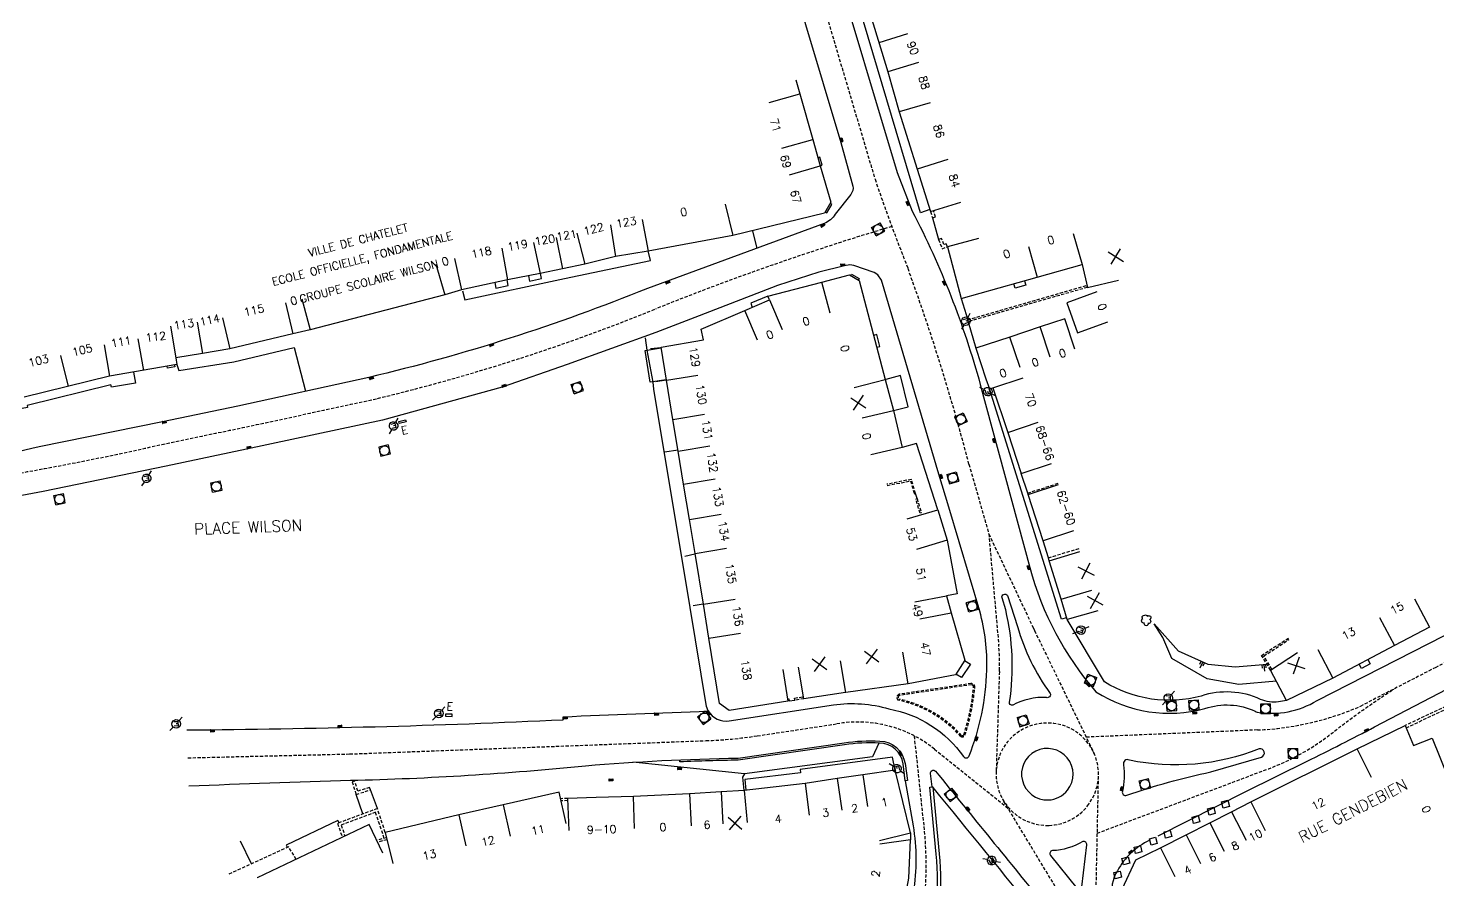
# Model space of a CAD drawing. Header units: millimetres. Extents: x 159999 to 161001, y 122000 to 123000.
# Drawn here: x 160583.5 to 160803.6, y 122717.3 to 122850.3 of the extents above; entities that cross this region are included whole.
import ezdxf
from ezdxf.enums import TextEntityAlignment as Align

# ---------------------------------------------------------------- set-up
doc = ezdxf.new("R2010")
doc.units = ezdxf.units.MM
doc.linetypes.add('DASHED', pattern=[0.75, 0.5, -0.25])
doc.layers.get('0').update_dxf_attribs({"linetype": 'CONTINUOUS'})
for name, color, linetype in [('W0001', 6, 'DASHED'), ('W0008', 7, 'CONTINUOUS'), ('W0100', 7, 'CONTINUOUS'), ('W0112', 1, 'DASHED'), ('W0211', 2, 'CONTINUOUS'), ('W0300', 7, 'CONTINUOUS'), ('W0322', 7, 'CONTINUOUS'), ('W0334', 7, 'CONTINUOUS'), ('W0400', 7, 'CONTINUOUS'), ('W0420', 7, 'CONTINUOUS'), ('W0471', 7, 'CONTINUOUS'), ('W0984', 7, 'CONTINUOUS'), ('W0989', 7, 'CONTINUOUS'), ('W0991', 7, 'CONTINUOUS'), ('W1102', 7, 'CONTINUOUS')]:
    doc.layers.add(name, color=color, linetype=linetype)
doc.styles.get("Standard").update_dxf_attribs({"font": 'romans.shx', "width": 0.85})

# ---------------------------------------------------------------- blocks, each defined once
blk = doc.blocks.new('t211o')
at = {"color": 0, "linetype": 'Continuous'}
for p, q in [((-0.2886658000061288, 0.5), (-0.2886658000061288, 0)), ((0, 1), (0, 0)), ((0.2886658000061288, 0.5), (0.2886658000061288, 0))]:
    blk.add_line(p, q, dxfattribs=at)
blk = doc.blocks.new('T471')
for p, q in [((-0.333334, 0.333334), (-0.333334, -0.333334)), ((-0.333334, 0.333334), (0.333334, 0.333334)), ((-0.333334, 0), (0, 0)), ((0.500001, 0.500001), (1.000002, 1.000002)), ((-0.500001, -0.500001), (-1.000002, -1.000002)), ((-0.333334, -0.333334), (0.333334, -0.333334))]:
    blk.add_line(p, q)
blk.add_ellipse((0, 0), major_axis=(0.4714054636000732, 0.4714054636000732), ratio=1, start_param=5.497787143782138, end_param=11.78097245096172)
blk = doc.blocks.new('T400')
for p, q in [((-0.15, 0.3), (0.15, 0.3)), ((-0.15, -0.25), (-0.15, 0.3)), ((-0.15, 0.15), (0.15, 0.15)), ((-0.15, 0), (0.15, 0)), ((0.15, 0.3), (0.15, -0.25)), ((-0.15, -0.15), (0.15, -0.15)), ((-0.15, -0.25), (-0.15, -0.3)), ((-0.15, -0.3), (0.15, -0.3)), ((0.15, -0.3), (0.15, -0.25))]:
    blk.add_line(p, q)
blk = doc.blocks.new('T420')
for p, q in [((0.7499999999708962, 0.75), (-0.7500000000291038, 0.75)), ((-0.7500000000291038, 0.75), (-0.7500000000291038, -0.75)), ((0.75, 0.75), (0.75, -0.75)), ((0.7499999999708962, -0.75), (-0.7500000000291038, -0.75))]:
    blk.add_line(p, q)
blk.add_ellipse((0, 0), major_axis=(-0.5303300858918937, 0.5303300858918937), ratio=0.9999999999925214, start_param=3.926990816990981, end_param=10.21017612417057)
blk = doc.blocks.new('T300')
for p, q in [((-0.7999991999999999, 0.5142852), (-0.8571420000000001, 0.3428568)), ((-0.8571420000000001, 0.3428568), (-0.8571420000000001, 0.1714284)), ((-0.8571420000000001, 0.1714284), (-0.7428564, 0.05714279999999999)), ((-0.6857135999999999, 0.6285708), (-0.7999991999999999, 0.5142852)), ((-0.7999991999999999, -0.05714279999999999), (-0.7428564, 0.05714279999999999)), ((-0.7428564, 0.05714279999999999), (-0.6857135999999999, 0.1142856)), ((-0.5714279999999999, 0.6857135999999999), (-0.6857135999999999, 0.6285708)), ((-0.4571423999999999, 0.6857135999999999), (-0.5714279999999999, 0.6857135999999999)), ((-0.285714, 0.6285708), (-0.4571423999999999, 0.6857135999999999)), ((-0.285714, 0.6285708), (-0.1714284, 0.7428564)), ((-0.2285712, 0.5714279999999999), (-0.285714, 0.6285708)), ((-0.1714284, 0.7428564), (-0.05714279999999999, 0.7999991999999999)), ((-0.05714279999999999, 0.7999991999999999), (0.05714279999999999, 0.7999991999999999)), ((0.05714279999999999, 0.7999991999999999), (0.2285712, 0.7428564)), ((0.2285712, 0.7428564), (0.3428568, 0.6285708)), ((0.3428568, 0.6285708), (0.3999996, 0.5142852)), ((0.4571423999999999, 0.4571423999999999), (0.3428568, 0.4571423999999999)), ((0.3999996, 0.5142852), (0.3999996, 0.4571423999999999)), ((0.5714279999999999, 0.3999996), (0.4571423999999999, 0.4571423999999999)), ((0.5714279999999999, 0.3999996), (0.6857135999999999, 0.285714)), ((0.6857135999999999, 0.285714), (0.7428564, 0.1714284)), ((0.7428564, 0.05714279999999999), (0.6857135999999999, -0.1714284)), ((0.7428564, 0.1714284), (0.7428564, 0.05714279999999999)), ((-0.7999991999999999, -0.1714284), (-0.7999991999999999, -0.05714279999999999)), ((-0.7999991999999999, -0.2285712), (-0.7999991999999999, -0.1714284)), ((-0.7428564, -0.3428568), (-0.7999991999999999, -0.2285712)), ((-0.6857135999999999, -0.3999996), (-0.7428564, -0.3428568)), ((-0.5142852, -0.4571423999999999), (-0.6857135999999999, -0.3999996)), ((-0.3999996, -0.4571423999999999), (-0.5142852, -0.4571423999999999)), ((-0.3999996, -0.4571423999999999), (-0.3428568, -0.4571423999999999)), ((-0.3428568, -0.4571423999999999), (-0.3428568, -0.3999996)), ((-0.3428568, -0.5142852), (-0.3428568, -0.4571423999999999)), ((-0.285714, -0.6285708), (-0.3428568, -0.5142852)), ((-0.1714284, -0.7428564), (-0.285714, -0.6285708)), ((-0.05714279999999999, -0.7999991999999999), (-0.1714284, -0.7428564)), ((0.05714279999999999, -0.7999991999999999), (-0.05714279999999999, -0.7999991999999999)), ((0.1714284, -0.7428564), (0.05714279999999999, -0.7999991999999999)), ((0.2285712, -0.6857135999999999), (0.1714284, -0.7428564)), ((0.285714, -0.4571423999999999), (0.2285712, -0.4571423999999999)), ((0.285714, -0.6285708), (0.2285712, -0.6857135999999999)), ((0.4571423999999999, -0.3999996), (0.285714, -0.4571423999999999)), ((0.3428568, -0.5142852), (0.285714, -0.6285708)), ((0.3428568, -0.5142852), (0.3428568, -0.4571423999999999)), ((0.5714279999999999, -0.3428568), (0.4571423999999999, -0.3999996)), ((0.6285708, -0.285714), (0.5714279999999999, -0.3428568)), ((0.6857135999999999, -0.1714284), (0.6285708, -0.285714))]:
    blk.add_line(p, q)
blk = doc.blocks.new('t112o')
at = {"color": 0, "linetype": 'Continuous'}
for p, q in [((-0.5, 0.5), (0.5, 0.5)), ((-0.5, -0.5), (-0.5, 0.5)), ((0.5, 0.5), (0.5, -0.5)), ((0.5, -0.5), (-0.5, -0.5))]:
    blk.add_line(p, q, dxfattribs=at)
blk = doc.blocks.new('t991o')
at = {"color": 0, "linetype": 'Continuous'}
for p, q in [((-1, 1), (1, -1)), ((-1, -1), (1, 1))]:
    blk.add_line(p, q, dxfattribs=at)

msp = doc.modelspace()

# ---------------------------------------------------------------- linework, layer by layer
at = {"layer": 'W0001'}
msp.add_line((160750.0293225449, 122705.9690125679), (160735.7542957947, 122729.6357842118), dxfattribs=at)
for points in [[(160682.5857804903, 123000), (160682.3463329851, 122985.386162464), (160681.9858136848, 122949.8973004041), (160681.9636566768, 122944.8629409684), (160682.2280931011, 122938.7823272673), (160692.2114187481, 122905.4808998616), (160705.4239234551, 122861.3193370763), (160715.7004, 122826.6804, 0.01261923597634093), (160720.8362796554, 122812.7575110884, -0.02378536325572059), (160730.3668312498, 122782.1814482397), (160733.4593621978, 122771.3010142104), (160735.0152515834, 122753.9466123456, -0.03095363209144962), (160735.1250189875, 122749.9600385872, -0.001030586976978693), (160735.1198824567, 122749.7900841185), (160734.6053081238, 122733.8521656051)], [(161000, 122857.2868164641, -0.007005833329859615), (160996.0222611205, 122855.233489736), (160956.8025964256, 122835.6791234232), (160946.2781515218, 122830.5111816736, 0.02861177756352116), (160918.2940681897, 122814.8906568252), (160895.6661478646, 122800.0272278141, -0.02969032856568281), (160867.8240934601, 122783.5193517808), (160848.5718210565, 122773.6929004983), (160838.2869463136, 122768.376198173), (160819.59565, 122758.9088), (160803.2482033181, 122750.4403911388), (160791.5737062908, 122744.4158859616, -0.09312744484887296), (160775.4146826729, 122740.6698607746), (160748.6837952151, 122739.5443767435)], [(160718.3242394543, 122819.2977078682, 0.02306658318987094), (160681.3956994624, 122806.4150531904, -0.037507724141552), (160638.0328719658, 122792.4521898517, -0.002830535812049296), (160604.341654094, 122785.2638140088, -0.02344622438241245), (160562.2150621998, 122777.7609272093, -0.09481664321404), (160529.9496904764, 122781.4221236719, 0.003428402588376058), (160492.2800329429, 122791.517659273, 0.003765694560312787), (160449.326491693, 122802.7378337916, -0.01177294330255099), (160399.6133779202, 122814.8148577061)], [(160733.4593621978, 122771.3010142104), (160740.3875555958, 122756.6588404237, 0.002386651747841264), (160740.6023657712, 122756.2104057625), (160749.9372970565, 122736.959326882)], [(160608.4001279389, 122736.3284160394), (160633.6521900913, 122736.9222000168), (160689.3246095541, 122739.0045184173, 0.029128491532345), (160697.319197869, 122739.7546682425), (160709.6455498798, 122741.6207043858, -0.2167824073269254), (160724.9861023099, 122737.6865338894), (160736.4833727756, 122728.4270370256)], [(160748.8853741711, 122728.8157843054, 4.529068581133497), (160742.875964579, 122725.7730326854, 0.2207959500029299), (160748.8853741711, 122728.8157843054, 0.2207959500029299)], [(160720.3424967756, 122693.5739361852), (160723.343118293, 122713.1246516903, 0.05369653757326126), (160723.351094468, 122725.7927888381), (160721.8582286221, 122739.7361099512)], [(160749.9652140143, 122528.4647866073, 0.0002783980610063791), (160764.2350019568, 122533.7083282487, 0.4013369316202596), (160785.4921713214, 122577.1821016165, -0.01195850474976313), (160755.8348529052, 122678.5528431375), (160750.0293225449, 122705.9690125679), (160750.6002759311, 122733.6017192937)]]:
    msp.add_lwpolyline(points, format="xyb", dxfattribs=at)
at = {"layer": 'W0001', "flags": 128}
msp.add_lwpolyline([(160750.4133754885, 122724.5562083242), (160777.1733840953, 122734.6276053752, 0.07675893433377796), (160787.1350367812, 122740.2414050786, -0.02374948505665506), (160796.7362122514, 122747.0799445343, -2.016732402123422)], format="xyb", dxfattribs=at)
at = {"layer": 'W0008'}
for points in [[(160708.9181, 122907.5605), (160701.121, 122903.4769), (160701.3529769634, 122903.0339703346), (160699.4779, 122901.9937), (160698.1675996496, 122901.1471989424, 0.1715416253270183), (160697.6738, 122899.6568), (160708.8186, 122862.3324), (160719.1431, 122827.7453), (160721.5233, 122821.714, -0.05285107639379086), (160732.1302268503, 122794.6242062438), (160739.8571308461, 122766.0575970651, 0.1129444844726715), (160750.1943, 122746.6354, 0.2123283509580745), (160767.2249, 122744.0297, -0.192024816901268), (160775.065, 122743.6087, 0.0171140083443811), (160775.3832, 122743.4427, 0.1753611598031017), (160784.7261, 122745.2528), (160804.6397, 122755.4517)], [(160702.086, 122860.1161), (160710.3498, 122832.4249), (160712.2577, 122825.6155, -0.2282045213643438), (160711.9017007486, 122824.3036993517), (160709.4975, 122821.219, -0.137834540987531), (160707.7732999809, 122819.7495000414), (160680.1685, 122809.6346, -0.03795798971334968), (160636.6774, 122795.7246), (160616.2088, 122791.2551), (160604.4446, 122788.7987), (160585.1548, 122784.887, -0.06987594406678727), (160549.4968000003, 122781.10430001, -0.2716646478706054)], [(160608.2310795028, 122740.6913528204, 0.0101278368810123), (160667.016915099, 122742.2768389513), (160666.9991, 122742.7447, -0.0001687423008873573), (160689.6706873648, 122743.6392952704, 0.304341976765736), (160692.9140900529, 122742.1098838457), (160709.1996933048, 122744.5752948818, -0.1098298906360594), (160717.8794, 122743.9712, -0.1983203784960186), (160729.5163, 122736.5057, 0.597553290255765), (160730.3941, 122736.638, 0.08766196995614757), (160733.1472, 122750.0219, 0.07683731586784733), (160732.0512, 122759.2032), (160727.226, 122775.4866), (160725.6879, 122780.6346), (160716.7141, 122810.9088), (160716.1451, 122811.7419), (160715.5911, 122812.1151), (160712.3807, 122813.2345), (160711.7835, 122813.2957), (160710.9194, 122813.1796), (160706.9389, 122812.177), (160700.4939, 122810.0678), (160688.2424, 122805.3375), (160681.4835, 122802.7612), (160667.6371, 122797.7417), (160657.4778, 122794.1868), (160638.7766, 122789.0462), (160617.5335, 122784.5259), (160605.0261, 122781.8886), (160585.8109, 122777.9111), (160573.5443, 122775.6014)], [(160759.9145096543, 122724.1246730023), (160773.5821992197, 122731.0724653799), (160783.1612, 122735.7885, 0.006774672775951408), (160793.718, 122741.1543), (160804.9923, 122747.035, -0.3556222458187863), (160811.8571, 122745.25), (160823.6661, 122720.7316), (160831.5074999996, 122704.3952000008, -0.05616427177579451), (160834.4433, 122696.8612), (160837.6756, 122686.2679), (160840.8828550004, 122675.548806703, 0.3727874734957999), (160852.7377, 122670.4308), (160872.0436, 122676.3402, -0.07195051432050448), (160882.3903, 122678.0729), (160920.1706, 122680.1073, -0.2565248481938027), (160944.7033, 122668.5796), (160961.3671, 122645.788), (160981.062, 122618.9463), (160978.7938639352, 122616.625730067)], [(160608.5691763751, 122731.9654792584, -0.0009230095078890804), (160633.8013, 122732.8138, 0.01923809571974055), (160670.5103, 122735.0987, -0.01625471721483821), (160694.3302, 122736.2767), (160710.8674749664, 122738.6763730286, -0.04811184267360986), (160716.4298, 122738.9433, -0.3689075087315291), (160720.3889266791, 122735.4164585838), (160720.7519, 122732.7688), (160720.4219, 122732.7183), (160721.6396922205, 122725.7155937101, -0.08519665901086418), (160721.6625659741, 122715.310448365, 0.002465680562347307), (160718.1020781979, 122693.9771323386)], [(160722.5829153532, 122693.1707400319, 0.005626993282799119), (160725.6579, 122712.7052), (160725.34, 122712.783, 0.04157120947986872), (160725.2375203064, 122721.2882847176), (160724.2391, 122731.7505), (160724.6392, 122731.7858), (160724.3563788702, 122733.8713087847, -0.7104548193367975), (160725.1303, 122734.2646, -0.000423491874729499), (160742.4258, 122712.9876, -0.1468613315533653), (160745.060211176, 122708.0591453342, 0.007085661583218033), (160751.5717, 122677.417, 0.01185780086273277), (160780.9898, 122576.669, -0.2488476512847843), (160773.7302, 122544.7378, -0.1158192300036813), (160748.8883, 122534.7812)], [(160758.5817349755, 122723.4471743139, 0.1561339696983779), (160753.5571000001, 122718.6998, 0.1957888007426887), (160752.7837291113, 122714.3182926817), (160755.6153, 122701.1611), (160761.3559, 122674.9883), (160769.5214, 122645.5047, -0.001880622144304732), (160796.2501, 122556.5566, 0.2733080774497302), (160801.7659767437, 122550.3734284816), (160810.3095, 122547.6481, -0.0006620064918409154), (160846.9137, 122535.4691, 0.03878092691754477), (160848.9035, 122534.9617999999, 0.1920710171571446), (160853.6310753322, 122535.6543159892, -0.0005413763678261454), (160937.9568, 122577.7499, 0.002963224615967736), (160977.9854913604, 122597.7688003921, 0.370668960187873), (160981.6032, 122606.3143)]]:
    msp.add_lwpolyline(points, format="xyb", dxfattribs=at)
for points in [[(160735.5304, 122761.3093, -0.8962877643943059), (160736.3626000009, 122761.6529000005), (160737.9428, 122756.8385, 0.08642804910632791), (160743.0387, 122746.3821, -0.6621074124437865), (160742.4691999996, 122745.7401999989, 0.1420603982095317), (160737.2028, 122744.5282, -0.5871384787437931), (160736.7039999992, 122745.0204000002, 0.09684942026343961), (160736.1071999999, 122759.4128000002)], [(160745.7616970079, 122731.2777326096, 4.5290685811269), (160742.7404421353, 122729.7479769793, 0.2207959500032973)], [(160754.3441, 122731.1017, 0.6597804329359432), (160754.9959, 122730.4754000001, -0.0323946227184819), (160768.1278, 122734.1292), (160776.0399999999, 122736.4491000004, 0.9779695463114412), (160775.6725, 122737.7134, -0.1475639926893635), (160755.4318, 122735.9628, 0.6806639224175972), (160754.5176, 122735.2206, -0.0716629696389135)], [(160743.1162, 122721.0791999999), (160747.1967000001, 122715.9444000002, 0.4992996257165829), (160747.9728, 122716.1887), (160748.7755999992, 122722.7098000001, 0.5374891903302667), (160748.1441, 122723.2554, -0.1260473384463655), (160743.3924999999, 122721.8274000003, 0.5663386898934136)]]:
    msp.add_lwpolyline(points, format="xyb", close=True, dxfattribs=at)
at = {"layer": 'W0100'}
for points in [[(160732.0507168314, 122857.9807833076), (160729.6401, 122862.3613), (160723.1317, 122858.7797), (160714.4486, 122854.0007), (160717.6928, 122843.4593), (160719.4844, 122837.235), (160722.3006, 122828.2667), (160724.3439, 122821.6407), (160729.1218757874, 122823.1141135114)], [(160699.1606136465, 122838.6861591108), (160703.9758, 122840.033), (160705.9799, 122832.868), (160707.1518, 122828.7566), (160708.8257, 122823.089), (160707.816, 122821.3871), (160693.4804, 122817.9066), (160680.2505, 122815.468), (160675.1935, 122814.6245), (160670.3878, 122813.4119), (160666.9122, 122812.7047), (160663.4359, 122811.9419), (160658.312, 122810.9947), (160651.1364, 122809.4125), (160648.5467, 122808.6389), (160627.4779, 122803.166), (160624.8052, 122802.5348), (160614.9661, 122800.1788), (160610.6855, 122799.4461), (160606.4961, 122798.7767), (160606.6993, 122797.7308), (160596.1869, 122795.9144), (160582.8544, 122792.6586)], [(160731.8402664644, 122817.4400431558), (160727.0095, 122816.1502), (160729.1766, 122808.0339), (160741.0033, 122811.3631), (160748.0319, 122813.3825), (160748.8593, 122809.8007), (160753.7310082864, 122810.9260703267)], [(160701.3173462889, 122750.1051868163), (160702.0897, 122745.1652), (160692.9063, 122743.7294), (160691.4202, 122744.8221), (160689.754, 122754.9932), (160688.9008, 122760.3094), (160687.5972, 122768.2487), (160686.724, 122773.5658), (160685.7816, 122779.0689), (160684.9769, 122784.219), (160684.1328, 122789.1842), (160683.1134, 122795.3005), (160682.3049, 122800.4406), (160688.9355, 122801.6271), (160688.5567, 122803.2739), (160695.358, 122806.1674), (160699.2271, 122807.8336), (160698.9558, 122808.4285), (160707.3772, 122810.5888), (160711.7138, 122811.7494), (160713.2312, 122810.8648), (160717.2886, 122795.4227), (160718.5705, 122790.5526), (160719.926, 122784.7965), (160715.0591260364, 122783.6504032231)], [(160746.8767445148, 122800.1405873635), (160745.3336, 122804.8965), (160741.5132, 122803.6569), (160736.7341, 122802.0082), (160731.4416, 122800.279), (160732.9944501875, 122795.5262475033), (160733.588, 122793.9252), (160734.1028, 122794.1121), (160736.4168, 122787.149), (160738.5322, 122780.7323), (160743.2808079417, 122782.2977783985)], [(160746.7079161477, 122771.7635873988), (160741.9493, 122770.2288), (160739.6131, 122777.4722), (160744.3717161476, 122779.0069873988)], [(160720.7374636851, 122773.6293308941), (160725.523, 122775.078), (160726.9663, 122770.3102), (160728.5314, 122761.9243), (160726.840652788, 122761.6087478873), (160727.6026, 122758.944), (160729.7034, 122751.5969), (160728.2866, 122749.3065), (160720.8687, 122747.895), (160711.1235, 122746.5178), (160711.099, 122746.5156), (160704.5851, 122745.5452), (160703.7674876632, 122750.4793364542)], [(160750.5034481638, 122759.2905995495), (160745.697, 122757.9129), (160744.7904, 122761.0758), (160742.9129, 122767.09), (160747.703200758, 122768.5240337963)], [(160799.9554077332, 122761.1558900364), (160802.2868, 122756.7327), (160796.7983, 122753.8398), (160787.185, 122748.7869), (160779.9738, 122745.2951), (160777.4743, 122750.0297), (160781.6654838979, 122752.7562321443)], [(160766.2820452922, 122687.2134018242), (160761.4164, 122686.0621), (160759.6813, 122693.395), (160757.8545, 122701.2512), (160756.684, 122706.1339), (160754.3144, 122715.8224), (160756.4212, 122720.409), (160760.2801145925, 122722.2531665281), (160764.2611156895, 122724.2851322463), (160767.9702396779, 122726.1790076749), (160771.3489075965, 122727.9021524209), (160774.3809, 122729.4683), (160790.9827, 122737.7342), (160798.4938, 122741.3796), (160799.7650040396, 122738.2235233685), (160802.6926, 122739.4027), (160811.3746, 122717.8475), (160806.736675604, 122715.9794375554)], [(160716.3844503579, 122723.400548875), (160721.2414, 122724.588), (160718.8409, 122734.3906), (160713.7907, 122733.6794), (160709.7763, 122733.0843), (160704.7684, 122732.3108), (160695.2692, 122731.2311), (160691.6522, 122730.9993), (160686.7362, 122730.7173), (160677.9738, 122730.3019), (160672.1452, 122730.1463), (160667.6874, 122729.977), (160667.8771550769, 122724.9806019964)], [(160667.4674200781, 122726.0665171342), (160666.3709, 122730.9448), (160657.6164, 122728.977), (160650.6965, 122727.4321), (160639.2228, 122724.6781), (160640.3897897695, 122719.8161934935)], [(160638.8540404577, 122721.4096416399), (160636.6911, 122725.9176), (160619.2330116496, 122717.5747045604), (160619.2330116496, 122717.5747045604)], [(160716.9587, 122694.1829), (160717.8596, 122699.7764), (160718.5258, 122703.7116), (160719.1857, 122707.5221), (160720.1002, 122712.7651), (160720.9856, 122717.534), (160721.2605, 122723.5309), (160716.4352, 122722.852)]]:
    msp.add_lwpolyline(points, dxfattribs=at)
at = {"layer": 'W0100', "flags": 128}
msp.add_lwpolyline([(160750.3304465362, 122809.1057099708), (160745.6293, 122807.403), (160747.3371, 122802.6878), (160752.0382465362, 122804.3905099708)], dxfattribs=at)
at = {"layer": 'W0100'}
for points in [[(160641.4133634894, 122788.5354121284), (160641.3412, 122788.8491), (160642.4088, 122789.0947), (160642.4809634894, 122788.7810121284)], [(160649.6770564537, 122742.7776727105), (160649.6862564537, 122743.1191727105), (160648.6162, 122743.148), (160648.607, 122742.8065)]]:
    msp.add_lwpolyline(points, close=True, dxfattribs=at)
at = {"layer": 'W0112'}
for points in [[(160724.3439, 122821.6407), (160724.6793, 122820.6384), (160725.1534674692, 122820.7970708263), (160724.8180674693, 122821.7993708263)], [(160717.5894749335, 122778.8539947388), (160721.2401959573, 122779.5754660389), (160721.8292239119, 122777.5456615359), (160722.0213, 122777.6014), (160721.3812, 122779.8072), (160717.5507, 122779.0502)], [(160739.6131, 122777.4722), (160739.5409, 122777.6636), (160744.2995161476, 122779.1983873988)], [(160742.9129, 122767.09), (160742.7676502541, 122767.5751977476), (160747.557951012, 122769.0092315439)], [(160777.4743, 122750.0297), (160776.0624, 122752.3032), (160780.2535838979, 122755.0297321442)], [(160777.687231887, 122750.1682206778), (160776.4093466893, 122752.225924479), (160780.3920739779, 122754.8168472919)], [(160704.5851, 122745.5452), (160703.1923, 122745.3156), (160703.1386246495, 122745.6412055232), (160704.5311528777, 122745.8707607222)], [(160702.0387205459, 122745.491265412), (160702.2494892073, 122745.5269656413), (160702.3046, 122745.2016), (160702.0897, 122745.1652)], [(160798.6434985147, 122741.0079366246), (160807.0223763745, 122744.9638881949), (160806.8516, 122745.3256), (160798.4938, 122741.3796)], [(160639.2228, 122724.6781), (160637.9856, 122728.3945), (160631.7659, 122726.0961), (160632.5160276664, 122723.9143798851)], [(160667.6874, 122729.977), (160666.5975423227, 122729.9364962017)], [(160667.6999238392, 122729.6472376228), (160666.6711546238, 122729.6090041344)], [(160639.0618525195, 122723.7459633936), (160637.7072713788, 122727.8149622228), (160632.3308407374, 122725.8281801937), (160632.9218957382, 122724.10911737)], [(160639.425582536, 122723.8332684883), (160637.8702896513, 122723.4599559035)], [(160625.3165313161, 122720.4600263426), (160624.1272, 122722.4195), (160614.7721752086, 122718.1315090664)], [(160639.5026038608, 122723.5123826589), (160638.0163063092, 122723.1556308302)]]:
    msp.add_lwpolyline(points, dxfattribs=at)
for points in [[(160726.0920429391, 122817.4532580161), (160725.6255, 122817.2734), (160726.1843, 122815.8239), (160727.0095, 122816.1502), (160726.8256380987, 122816.6151795923), (160726.4694321114, 122816.4743288729)], [(160748.8593, 122809.8007), (160730.2583967455, 122804.4272926404), (160730.1676, 122804.7416), (160748.7439, 122810.1079)], [(160722.7285913572, 122774.5409420453), (160722.0659913572, 122776.7417420453), (160722.2575, 122776.7994), (160722.9201, 122774.5986)], [(160634.0478734217, 122732.571593516), (160634.6676295816, 122730.6101756508), (160636.9065956951, 122731.3106241803), (160636.7845, 122731.7009), (160634.9347, 122731.1222), (160634.4378, 122732.6948)]]:
    msp.add_lwpolyline(points, close=True, dxfattribs=at)
for points in [[(160730.746117063, 122747.928410588), (160719.54134646, 122746.2610934595, 0.6781122120094907), (160719.3217, 122745.3285, -0.1592344704585464), (160729.1076, 122739.6479, 0.3800349397657156), (160729.7474, 122739.8385, 0.05526189513510085), (160731.2720999993, 122747.2893000001, 0.5181143076110876), (160730.6842382372, 122747.9061575954)], [(160730.7742199983, 122747.739552129), (160719.5694493953, 122746.0722350005, 0.6401622907443455), (160719.4040689314, 122745.5061121355, -0.158013151807728), (160729.2205198485, 122739.8080252508, 0.3301352117118743), (160729.5736948075, 122739.921969614, 0.05515164874731618), (160731.0829606139, 122747.3176695611, 0.5265528981025132), (160730.7121306354, 122747.7172679276, 0.5265528981025132)]]:
    msp.add_lwpolyline(points, format="xyb", dxfattribs=at)
at = {"layer": 'W0211'}
for points in [[(160776.9295088683, 122750.9069452991), (160771.9259, 122750.4601), (160767.7414, 122750.8854), (160763.0886, 122752.9692), (160759.2781, 122757.2297)], [(160778.3856461092, 122748.3034110266), (160772.516, 122747.7692), (160767.5575, 122748.6624), (160762.0527, 122751.8424), (160760.6502, 122755.0927), (160759.2781, 122757.2297)]]:
    msp.add_lwpolyline(points, dxfattribs=at)
at = {"layer": 'W0322'}
for points in [[(160680.648, 122800.2651), (160682.2964, 122800.4296)], [(160681.4729, 122795.0828), (160683.1017872461, 122795.3734044997)], [(160682.8505, 122784.1049), (160684.9413870814, 122784.4278955615)], [(160686.0042, 122767.8406), (160687.5812, 122768.1827)], [(160688.8625, 122760.2974), (160687.3211, 122760.0561)]]:
    msp.add_lwpolyline(points, dxfattribs=at)
at = {"layer": 'W0334'}
for p, q in [((160724.6793, 122820.6384), (160725.6255, 122817.2734)), ((160729.1766, 122808.0339), (160730.1676, 122804.7416)), ((160730.2583967455, 122804.4272926404), (160731.4416, 122800.279)), ((160702.3046, 122745.2016), (160703.1923, 122745.3156)), ((160721.2414, 122724.588), (160721.2605, 122723.5309))]:
    msp.add_line(p, q, dxfattribs=at)
for points in [[(160724.249221993, 122821.9477212277), (160722.786, 122821.4559), (160704.85, 122881.7931), (160705.831, 122882.1686), (160705.3037, 122884.0893)], [(160703.319, 122842.204), (160703.9758, 122840.033)], [(160707.1449598314, 122828.7805974988), (160707.4323, 122828.8625), (160707.1048, 122830.1105), (160706.7913549144, 122830.0211566386)], [(160707.9144667601, 122821.5530706636), (160708.1509, 122821.4128), (160708.9746, 122822.7312), (160708.7074546302, 122822.8896914977)], [(160696.5461723029, 122818.6509302339), (160697.2271882354, 122815.8852131708)], [(160651.2871, 122809.2376), (160651.668, 122807.8367), (160667.198, 122811.1892), (160680.642, 122813.9826), (160680.2983656276, 122815.4768228271)], [(160661.5704518198, 122811.5970547617), (160661.7253, 122810.7594), (160663.6315, 122811.1642), (160663.486022187, 122811.9511655469)], [(160711.9072984741, 122811.636596026), (160712.0292, 122811.8457), (160713.2306, 122811.1822), (160713.0926514634, 122810.9455697611)], [(160656.3087369464, 122810.5529860244), (160656.4977, 122809.696), (160658.441, 122810.1025), (160658.2474125417, 122810.9804586437)], [(160739.0509334324, 122810.8135114608), (160739.2394, 122810.144), (160737.579, 122809.695), (160737.3953327963, 122810.3474621285)], [(160698.9558, 122808.4285), (160696.3009, 122807.3125), (160696.5310700067, 122806.6725741349)], [(160689.6706873648, 122743.6392952704), (160689.3593, 122744.3356), (160686.8416, 122759.8128), (160681.1842, 122793.9184), (160681.0312, 122794.9807), (160680.1301, 122800.0035), (160679.8521, 122801.9358)], [(160715.9717980215, 122800.4343300667), (160716.4459, 122800.5589), (160715.9868, 122802.4326), (160715.4816296476, 122802.2998668751)], [(160606.6993, 122797.7308), (160606.999, 122796.8176), (160615.5637, 122798.1783), (160625.0175, 122800.3854), (160626.7741059404, 122793.5621280772)], [(160683.1017872461, 122795.3734044997), (160680.5844714777, 122794.9920369323), (160679.8327, 122799.9543), (160682.3069101075, 122800.3636178793)], [(160599.9076286322, 122796.5572913937), (160600.2012480886, 122794.8579712138), (160596.4789, 122794.2148), (160596.3806, 122794.5883), (160583.2962, 122791.3668), (160583.3572, 122791.0545), (160565.7831, 122787.7754), (160565.4994, 122789.3637)], [(160606.307988836, 122797.6631867434), (160606.3526, 122797.405), (160605.2095, 122797.1853), (160605.1611662179, 122797.4650313647)], [(160718.5737, 122790.5576), (160720.8898, 122791.1508), (160719.6994, 122796.0362), (160717.4126, 122795.4334)], [(160745.6191200688, 122758.1846035454), (160744.8006, 122757.9877), (160733.588, 122793.9252)], [(160725.5326, 122775.0582), (160722.1639, 122785.4281), (160719.926, 122784.7965)], [(160739.5409, 122777.6636), (160738.5322, 122780.7323)], [(160722.2575, 122776.7994), (160722.0213, 122777.6014)], [(160742.7676502541, 122767.5751977476), (160741.9493, 122770.2288)], [(160729.6648828311, 122751.5346331143), (160730.5982, 122750.9573), (160729.2073, 122748.8472), (160728.3359151463, 122749.3862229046)], [(160792.6773710652, 122751.6737756572), (160793.0332, 122750.9968), (160791.6812, 122750.2781), (160791.3220484606, 122750.9613970163)], [(160716.2829094788, 122738.6356423745), (160715.2818, 122736.4991), (160695.3069, 122733.8073), (160677.8720108956, 122735.6286418228)], [(160718.8409, 122734.3906), (160718.4366, 122736.4317), (160704.0096, 122734.5141), (160704.0618, 122733.9785), (160695.3916, 122732.9497), (160695.5402686142, 122731.2619102559)], [(160695.3069, 122733.8073), (160695.0195, 122733.2932), (160695.1890979412, 122731.2259665587)], [(160635.7201494687, 122727.5573355867), (160634.6912115701, 122730.6175531493)], [(160637.9856, 122728.3945), (160636.9065956951, 122731.3106241803)], [(160632.004702431, 122726.1843459777), (160631.8237, 122726.5548), (160623.7593, 122722.6873), (160623.9084, 122722.3814)], [(160618.3320042403, 122719.7632005855), (160616.6439539199, 122723.2960104514)]]:
    msp.add_lwpolyline(points, dxfattribs=at)
for points in [[(160779.9738, 122745.2951), (160778.720369333, 122745.0677191867, -0.1429330903278575), (160775.9028560975, 122745.4521720035, 0.190440555913174), (160766.6375435315, 122745.9684372302, -0.2076480351452896), (160751.5310592175, 122748.1862176616), (160745.697, 122757.9129)], [(160720.4219, 122732.7183), (160720.0777628442, 122735.3738004514, 0.3692253408655394), (160716.4190276204, 122738.6293798472, 0.0481499640021722), (160710.912576956, 122738.3655540155), (160694.3555039432, 122735.9630081533, 0.006219309091193901), (160685.2401662008, 122735.6959296105), (160685.2270636899, 122736.0097304605)], [(160724.6392, 122731.7858), (160724.7303907819, 122731.7945024331), (160725.7285385412, 122721.3351431088, -0.0395551097904901), (160725.7801, 122712.7035), (160725.6579, 122712.7052)], [(160724.7419, 122731.6739, -0.0003329523880687856), (160741.2473999999, 122711.4193999999, -0.1652262079201611), (160743.029, 122707.8578), (160742.7009564457, 122707.7824179084, -0.006764621873949588), (160742.742888091, 122707.5879232454, 0.005656665502371635), (160749.4748, 122676.5688, 0.007086334461366848)]]:
    msp.add_lwpolyline(points, format="xyb", dxfattribs=at)
at = {"layer": 'W1102'}
for p, q in [((160720.7560371478, 122849.3838477486), (160716.2922597088, 122848.0100846082)), ((160722.4716068178, 122844.9300159465), (160717.6928, 122843.4593)), ((160724.2906974665, 122838.618442723), (160719.4844, 122837.235)), ((160701.1647136431, 122831.5211591099), (160705.9799, 122832.868)), ((160727.0709348902, 122829.7646669634), (160722.3006, 122828.2667)), ((160702.3433205934, 122827.3860067674), (160707.1518, 122828.7566)), ((160692.2988888323, 122822.7730477795), (160693.4804, 122817.9066)), ((160669.1631946727, 122818.2651787576), (160670.3878, 122813.4119)), ((160674.3708724724, 122819.5563641456), (160675.1935, 122814.6245)), ((160679.3440129047, 122820.3858764956), (160680.2505, 122815.468)), ((160662.3636613206, 122816.8284014697), (160663.4359, 122811.9419)), ((160665.9152504253, 122817.604301162), (160666.9122, 122812.7047)), ((160739.6579879426, 122816.1788544887), (160741.0033, 122811.3631)), ((160746.6511980815, 122818.1880865627), (160748.0319, 122813.3825)), ((160650.059775409, 122814.2952123088), (160651.1364, 122809.4125)), ((160657.4031034233, 122815.9113967583), (160658.312, 122810.9947)), ((160647.1146443243, 122813.4328433599), (160648.5467, 122808.6389)), ((160708.6698523132, 122805.7587844723), (160707.3772, 122810.5888)), ((160623.6559850868, 122807.4009386224), (160624.8052, 122802.5348)), ((160626.2204932691, 122808.0065874276), (160627.4779, 122803.166)), ((160699.2271, 122807.8336), (160701.2047296819, 122803.2413259619)), ((160613.7992489235, 122805.0517899945), (160614.9661, 122800.1788)), ((160697.3356296819, 122801.5751259619), (160695.358, 122806.1674)), ((160605.7071863174, 122803.7140692591), (160606.4961, 122798.7767)), ((160609.8418786351, 122804.3747278349), (160610.6855, 122799.4461)), ((160743.0566070715, 122798.9001781735), (160741.5132, 122803.6569)), ((160595.3355825258, 122800.8413928514), (160596.1869, 122795.9144)), ((160600.6120348955, 122801.753092186), (160601.4633523697, 122796.8260993345)), ((160738.3647026252, 122797.2815590065), (160736.7341, 122802.0082)), ((160588.5014781617, 122799.1804323929), (160589.6866769256, 122794.3270438188)), ((160683.1134, 122795.3005), (160688.0483230432, 122796.1047746821)), ((160712.4532993325, 122794.1499598251), (160717.2886, 122795.4227)), ((160734.1028, 122794.1121), (160738.8495369256, 122795.683253802)), ((160684.1328, 122789.1842), (160689.0634349776, 122790.0142026545)), ((160713.7019672861, 122789.4061126051), (160718.5705, 122790.5526)), ((160736.4168, 122787.149), (160741.1635369256, 122788.720153802)), ((160684.9769, 122784.219), (160689.9117900467, 122785.0239733112)), ((160685.7816, 122779.0689), (160690.7160228547, 122779.8768633516)), ((160686.724, 122773.5658), (160691.6551415372, 122774.3929244492)), ((160726.9663, 122770.3102), (160722.1807636851, 122768.8615308941)), ((160687.5972, 122768.2487), (160692.5311093629, 122769.0589705715)), ((160688.9008, 122760.3094), (160693.8361945917, 122761.1106251118)), ((160721.9255232122, 122760.6914141129), (160726.840652788, 122761.6087478873)), ((160744.7904, 122761.0758), (160749.580700758, 122762.5098337963)), ((160722.6874704243, 122758.0266662256), (160727.6026, 122758.944)), ((160794.4669061921, 122758.2629929603), (160796.7983, 122753.8398)), ((160689.754, 122754.9932), (160694.6895407069, 122755.7935146833)), ((160720.8687, 122747.895), (160720.0510876632, 122752.8291364542)), ((160784.8574288875, 122753.2151767077), (160787.185, 122748.7869)), ((160711.1235, 122746.5178), (160710.3058876632, 122751.4519364542)), ((160793.2113298483, 122733.2580670907), (160790.9827, 122737.7342)), ((160709.7763, 122733.0843), (160710.5245187525, 122728.1405767681)), ((160713.7907, 122733.6794), (160714.5059318468, 122728.7307867453)), ((160678.1589206968, 122725.3050606057), (160677.9738, 122730.3019)), ((160686.7362, 122730.7173), (160686.9977651538, 122725.724084616)), ((160691.6522, 122730.9993), (160691.9552649566, 122726.0084651986)), ((160695.2692, 122731.2311), (160695.7116927219, 122726.2492006026)), ((160704.7684, 122732.3108), (160705.4326188558, 122727.3541024834)), ((160657.6164, 122728.977), (160658.7093870651, 122724.0979229983)), ((160650.6965, 122727.4321), (160651.8247927998, 122722.5609051685)), ((160767.9702396779, 122726.179007675), (160770.2429413485, 122721.7253767294)), ((160771.3489075965, 122727.9021524209), (160773.6291918427, 122723.452388655)), ((160764.2611156896, 122724.2851322463), (160766.5342153688, 122719.8317045947)), ((160760.280114593, 122722.2531665283), (160762.4950147028, 122717.7700328989))]:
    msp.add_line(p, q, dxfattribs=at)
at = {"layer": 'W1102', "flags": 128}
msp.add_lwpolyline([(160774.3809, 122729.4683), (160776.6094158928, 122724.9923959667)], dxfattribs=at)

# ---------------------------------------------------------------- block references
at = {"layer": 'W0112'}
for p, rotation in [((160768.2261392464, 122727.9947878282), 104.8002441193979), ((160770.4227850908, 122729.0820583577), 104.8002441193979), ((160765.8094278848, 122726.6906923506), 104.8002441193979), ((160759.1563138898, 122723.3011921382), 104.8002441193979), ((160761.4312, 122724.3837), 103.480775807106), ((160756.766, 122721.9893), 103.480775807106), ((160754.8614, 122720.2344), 103.480775807106), ((160753.5865, 122718.034), 103.480775807106)]:
    msp.add_blockref('t112o', p, dxfattribs=dict(at, rotation=rotation))
at = {"layer": 'W0211'}
for p, rotation in [((160766.871594778, 122751.274950405), 155.874332195549), ((160776.46007846, 122750.8650230033), 185.1032388843909)]:
    msp.add_blockref('t211o', p, dxfattribs=dict(at, rotation=rotation))
at = {"layer": 'W0300', "rotation": 122.703234802399}
msp.add_blockref('T300', (160758.0509, 122757.9498), dxfattribs=at)
at = {"layer": 'W0400'}
for p, rotation in [((160710.4409, 122832.8381), 16.61652052514001), ((160720.7948, 122822.9294), 21.53623898562801), ((160707.5264, 122819.4788), 301.4911320979359), ((160710.6471, 122813.3061), 277.652400753664), ((160683.331, 122810.5957), 290.123751403473), ((160726.5119, 122810.4842), 23.11235276053224), ((160655.8076, 122800.8001), 289.347127051728), ((160637.0507, 122795.6086), 285.238684041538), ((160657.7454, 122794.4287), 289.2857503603049), ((160604.6924, 122788.7414), 281.794075869905), ((160734.3234362591, 122785.8709048463), 196.320870834675), ((160617.9067, 122784.7819), 282.012746588844), ((160725.9823, 122780.2456), 196.634894868928), ((160739.6944678844, 122766.0416370864), 15.38733694821853), ((160749.0390236439, 122747.7292290736), 42.21993669418662), ((160689.7215312909, 122743.2924419323), 216.343687759897), ((160765.5916, 122743.3202), 273.595194502743), ((160632.1585, 122741.2541), 93.69636191692197), ((160667.3454141817, 122742.5477099556), 272.267274246222), ((160681.562, 122743.1414), 272.248340949643), ((160778.302, 122743.0372), 270.479991473441), ((160612.2118, 122740.5384), 272.06627402297), ((160731.5032, 122739.3244), 343.116153532902), ((160792.4776, 122740.6239), 117.341359615963), ((160719.6443, 122737.0043), 32.9635030444929), ((160685.1535, 122734.6204), 264.03620777267), ((160674.4418, 122732.8701), 272.714194818347), ((160754.2402077992, 122731.4822), 171.0338193458641), ((160730.1746526821, 122728.3343346071), 219.0905431899319), ((160755.6149678025, 122721.6082412799), 313.015228504119)]:
    msp.add_blockref('T400', p, dxfattribs=dict(at, rotation=rotation))
at = {"layer": 'W0420'}
for p, rotation in [((160716.191, 122818.8458), 208.824174480803), ((160669.1923, 122794.152), 199.926238979415), ((160729.1051, 122789.2002), 114.793099498691), ((160639.106, 122784.3005), 12.9554149999096), ((160727.8415, 122780.0454), 106.6348948689279), ((160612.8491, 122778.7082), 191.906918644987), ((160588.3731, 122776.7051), 191.694920234124), ((160730.8784, 122760.0132), 286.597504758732), ((160749.3646, 122748.4095), 159.620216248172), ((160689.0225, 122742.5822), 126.343687759897), ((160762.0357, 122744.4236), 183.595194502743), ((160765.522, 122744.5849), 183.595194502743), ((160776.6925, 122744.0013), 180.479991473441), ((160738.809, 122742.112), 106.916572583726), ((160780.9905, 122737.0184), 180.479991473441), ((160757.8405, 122732.1745), 193.915007781824), ((160727.5333, 122730.5321), 129.090543189932)]:
    msp.add_blockref('T420', p, dxfattribs=dict(at, rotation=rotation))
at = {"layer": 'W0471'}
for p, rotation in [((160729.8916, 122804.5151), 196.112886835296), ((160733.3166, 122793.5171), 107.328067065871), ((160640.523, 122788.1543), 195.369899250562), ((160601.956, 122779.9689), 191.906918644987), ((160747.847, 122756.2638), 159.620216248172), ((160761.5074, 122745.6572), 183.595194502743), ((160647.5876, 122743.2542), 182.143749498656), ((160606.568, 122741.6209), 182.06627402297), ((160719.1244, 122734.6326), 283.249956210856), ((160733.9105, 122720.2879), 124.065013364254)]:
    msp.add_blockref('T471', p, dxfattribs=dict(at, rotation=rotation))
at = {"layer": 'W0991'}
for p, rotation in [((160753.3023243358, 122814.605688947), 13.00723350782979), ((160713.0776333093, 122791.7780362151), 281.5862755297679), ((160748.641950758, 122765.5169337963), 17.33720719413544), ((160750.0420744609, 122760.9002166729), 15.99419185203592), ((160715.1784876632, 122752.1405364542), 278.043821530069), ((160707.0366876632, 122750.9656364542), 278.4608205105782), ((160781.4561809845, 122750.7203456716), 295.8371471772829), ((160693.8334788393, 122726.1288329006), 273.6668576830311)]:
    msp.add_blockref('t991o', p, dxfattribs=dict(at, rotation=rotation))

# ---------------------------------------------------------------- texts
at = {"layer": 'W0984'}
for s, rotation, p in [('ECOLE OFFICIELLE, FONDAMENTALE', 14.5582300252171, (160635.6806850393, 122814.0852868461)), ('VILLE DE CHATELET', 14.5582300252171, (160634.9918100733, 122817.1723332459)), ('GROUPE SCOLAIRE WILSON', 14.5582300252171, (160636.6675687967, 122810.7197153938)), ('E', 12.49976065655281, (160642.2445495555, 122787.4983872754)), ('E', 358.4568266311804, (160649.3014201245, 122744.3532894344))]:
    msp.add_text(s, height=1.25, rotation=rotation, dxfattribs=at).set_placement(p, align=Align.MIDDLE)
at = {"layer": 'W0989'}
for s, rotation, p in [('PLACE WILSON', 2.094288373770339, (160617.8111784521, 122772.3501902621)), ('RUE GENDEBIEN', 27.29553514789919, (160790.3240154552, 122728.0568510752))]:
    msp.add_text(s, height=1.75, rotation=rotation, dxfattribs=at).set_placement(p, align=Align.MIDDLE)
at = {"layer": 'W0991'}
for s, rotation, p in [('90', 291.0661656949806, (160721.6138219828, 122847.1569318475)), ('88', 286.0777797766243, (160723.3811521421, 122841.7742293348)), ('71', 285.6266731937881, (160700.1626636448, 122835.1036591103)), ('86', 287.4331829891372, (160725.6808161783, 122834.1915548432)), ('69', 285.9086864600735, (160701.7540171182, 122829.4535829386)), ('84', 287.1390561880375, (160728.0964053388, 122826.4393902374)), ('67', 286.3796399999999, (160703.3199969319, 122823.959329665)), ('123', 9.469671234671004, (160676.8574426885, 122819.9711203206)), ('0', 10.44066968058973, (160685.8214508685, 122821.5794621376)), ('121', 10.22571, (160667.5392225489, 122817.9347399598)), ('122', 13.92503859495753, (160671.7670335725, 122818.9107714516)), ('118', 11.55009186019272, (160654.2276940502, 122815.2624608331)), ('119', 10.47341707481055, (160659.8833823719, 122816.369899114)), ('120', 9.808919999999992, (160664.1394558729, 122817.2163513159)), ('0', 16.02998511238336, (160743.1545930121, 122817.1834705257)), ('0', 16.32065014059387, (160648.5872098667, 122813.8640278344)), ('0', 18.70484808845478, (160736.2514041709, 122815.0254682152)), ('0', 13.28782763287248, (160624.9382391779, 122807.703763025)), ('114', 12.09546, (160611.8205637792, 122804.7132589147)), ('115', 13.40518617012469, (160618.7276170051, 122806.2263643084)), ('0', 18.63561663925832, (160704.9372909975, 122804.5000552171)), ('0', 289.9098987148328, (160751.1843465362, 122806.7481099708)), ('112', 6.844048872465821, (160603.3948136603, 122802.0870884773)), ('113', 9.078221681471389, (160607.7745324762, 122804.044398547)), ('0', 23.29877940141032, (160699.2701796819, 122802.4082259619)), ('105', 13.66031004516726, (160591.9185303438, 122800.0109126222)), ('111', 9.80313955145281, (160597.9738087107, 122801.2972425187)), ('0', 283.3704108970484, (160711.0025492561, 122800.2535514204)), ('103', 13.66031004505527, (160585.0844259796, 122798.3499521636)), ('129', 279.4624741166683, (160687.540767076, 122798.9160174451)), ('0', 19.03347547926251, (160740.7106548484, 122798.09086859)), ('0', 17.98875691895273, (160744.9666757932, 122799.5203827685)), ('0', 18.10040913593253, (160735.6795764063, 122796.4039032549)), ('130', 279.4624741166683, (160688.5558790104, 122793.0594886683)), ('70', 288.3828467248634, (160740.0065369256, 122792.201703802)), ('131', 279.6482247619725, (160689.4876125122, 122787.5190879829)), ('68-66', 288.2458899294686, (160742.2221724336, 122785.5089661002)), ('0', 283.2676273763081, (160714.3805466612, 122786.5282579141)), ('132', 278.8806252123472, (160690.3139064507, 122782.4504183314)), ('133', 279.7175795348953, (160691.1855821959, 122777.1348939004)), ('62-60', 287.8759694075183, (160745.5398161476, 122775.3852873988)), ('134', 279.3261445153771, (160692.09312545, 122771.7259475103)), ('53', 286.842020959177, (160721.4591136851, 122771.2454308941)), ('135', 279.3245252685967, (160693.1836519773, 122765.0847978416)), ('51', 280.5717539812586, (160722.9132187797, 122764.936992412)), ('136', 279.1176811524299, (160694.2628676493, 122758.4520698976)), ('49', 285.9571369865191, (160722.3064968183, 122759.3590401692)), ('15', 27.79296225285819, (160797.2111569627, 122759.7094414983)), ('13', 27.71274881366242, (160789.6621675398, 122755.739084834)), ('47', 280.7736140448633, (160723.5859535787, 122753.3048396644)), ('138', 278.8861023369421, (160695.5888581676, 122750.0414656734)), ('3', 8.780290581119772, (160707.9785688042, 122727.7473396258)), ('2', 8.432193283739176, (160712.5152252997, 122728.4356817567)), ('1', 13.7600311213163, (160717.2045816916, 122729.3916429418)), ('12', 26.46754681417195, (160784.9103728705, 122729.1252315287)), ('0', 291.9385821150126, (160801.7838594082, 122728.2760217138)), ('11', 12.66815778263713, (160663.0884035716, 122725.0822200663)), ('9-10', 1.807466001342562, (160673.0180378869, 122725.142831301)), ('0', 2.714194818513915, (160682.5783429253, 122725.5145726108)), ('6', 3.283100535395214, (160689.4765150552, 122725.8662749073)), ('4', 6.484535308760471, (160700.5721557888, 122726.801651543)), ('12', 12.58516658061166, (160655.2670899325, 122723.3294140834)), ('10', 27.32730373988521, (160775.1193038677, 122724.2223923108)), ('13', 13.49720643969551, (160646.1072912847, 122721.188549331)), ('6', 27.04881544774195, (160768.3885783586, 122720.7785406621)), ('8', 27.02190618266391, (160771.9360665956, 122722.5888826922)), ('4', 27.04048290147522, (160764.5146150358, 122718.8008687468)), ('2', 82.22698783947088, (160715.8072209696, 122718.2515263921))]:
    msp.add_text(s, height=1.25, rotation=rotation, dxfattribs=at).set_placement(p, align=Align.MIDDLE)

doc.saveas('drawing.dxf')
